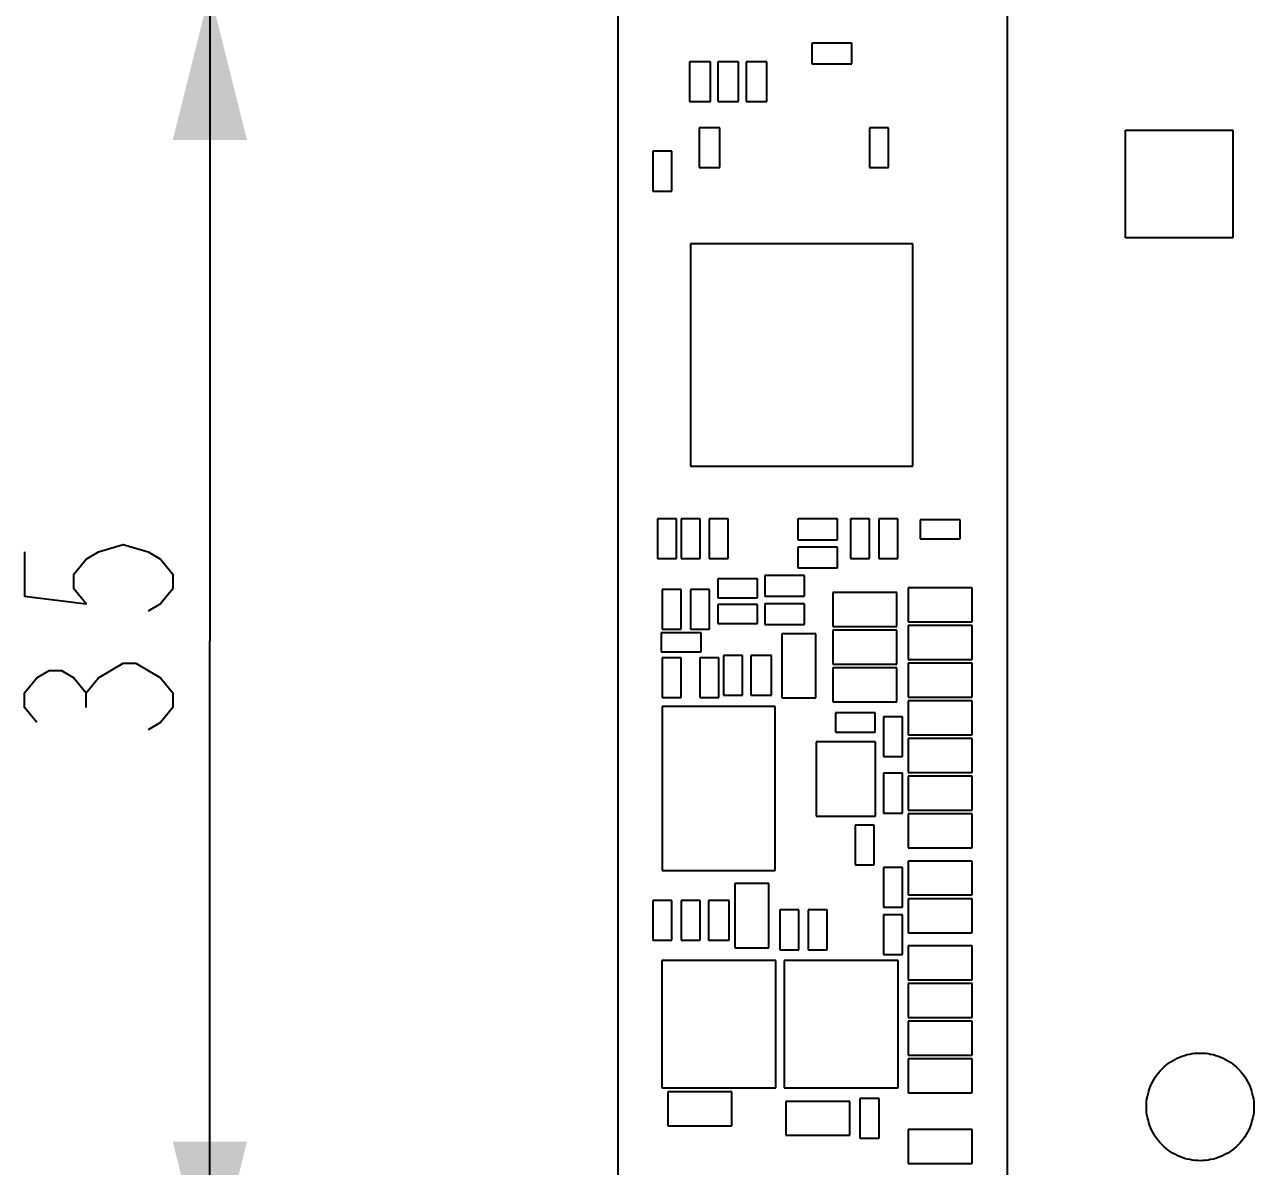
# Model space of a CAD drawing. Header units: millimetres. Extents: x 15 to 418, y 12 to 300.
# Drawn here: x 294.78 to 327.73, y 157.85 to 188.63 of the extents above; entities that cross this region are included whole.
import ezdxf

# ---------------------------------------------------------------- set-up
doc = ezdxf.new("R2010")
doc.units = ezdxf.units.MM
doc.header["$LTSCALE"] = 23.1
doc.layers.get('0').update_dxf_attribs({"linetype": 'CONTINUOUS'})
doc.styles.get("Standard").update_dxf_attribs({"font": 'txt', "width": 0.8})
doc.dimstyles.new('DIMSTYLE_1', dxfattribs={"dimtxt": 4, "dimasz": 4, "dimexe": 0.5, "dimexo": 0.0625, "dimgap": 1, "dimtad": 0, "dimtih": 1, "dimtoh": 1, "dimdsep": 46, "dimtxsty": 'Standard', "dimblk": '_FILLED', "dimblk1": '_FILLED', "dimblk2": '_FILLED', "dimcen": 0.09, "dimadec": 0, "dimazin": 0, "dimtp": 0.01, "dimtm": 0.01, "dimtfac": 1, "dimtofl": 0, "dimtmove": 0, "dimatfit": 3, "dimldrblk": '_FILLED', "dimfxl": 0, "dimtolj": 1, "dimarcsym": 0})

# ---------------------------------------------------------------- blocks, each defined once
blk = doc.blocks.new('_FILLED')
at = {"color": 0, "linetype": 'ByBlock'}
blk.add_solid([(0, 0), (-1, 0.25), (-1, -0.25)], dxfattribs=at)
blk = doc.blocks.new('*D9')
at = {"color": 2, "linetype": 'Continuous', "transparency": 16777216}
for p, q in [((321.223, 189.522), (299.278, 189.522)), ((299.778, 189.522), (299.778, 172.022)), ((299.778, 154.522), (299.778, 172.022)), ((321.223, 154.522), (299.278, 154.522))]:
    blk.add_line(p, q, dxfattribs=at)
at = {"color": 2, "linetype": 'Continuous', "transparency": 16777216, "xscale": 4, "yscale": 4, "zscale": 4}
for p, rotation in [((299.778, 189.522), 90), ((299.778, 154.522), 270)]:
    blk.add_blockref('_FILLED', p, dxfattribs=dict(at, rotation=rotation))

msp = doc.modelspace()

# ---------------------------------------------------------------- linework, layer by layer
at = {"color": 7, "linetype": 'Continuous'}
for p, q in [((310.786, 126.372), (310.786, 205.372)), ((321.286, 154.522), (321.286, 189.522)), ((316.015, 188.134), (316.015, 187.574)), ((317.085, 188.134), (316.015, 188.134)), ((317.086, 187.598), (317.085, 188.134)), ((313.25, 187.628), (312.714, 187.627)), ((312.714, 187.627), (312.714, 186.557)), ((313.274, 187.627), (313.25, 187.628)), ((313.274, 186.557), (313.274, 187.627)), ((314.012, 187.628), (313.476, 187.627)), ((313.476, 187.627), (313.476, 186.557)), ((314.036, 187.627), (314.012, 187.628)), ((314.036, 186.557), (314.036, 187.627)), ((314.774, 187.628), (314.238, 187.627)), ((314.238, 187.627), (314.238, 186.557)), ((314.798, 187.627), (314.774, 187.628)), ((314.798, 186.557), (314.798, 187.627)), ((316.015, 187.574), (317.085, 187.574)), ((317.085, 187.574), (317.086, 187.598)), ((312.714, 186.557), (313.274, 186.557)), ((313.476, 186.557), (314.036, 186.557)), ((314.238, 186.557), (314.798, 186.557)), ((312.968, 185.849), (312.968, 184.779)), ((313.528, 185.849), (312.968, 185.849)), ((313.528, 184.779), (313.528, 185.849)), ((317.563, 185.85), (317.563, 184.778)), ((318.076, 185.85), (317.563, 185.85)), ((318.076, 184.778), (318.076, 185.85)), ((324.466, 182.884), (324.466, 185.784)), ((324.466, 185.784), (327.366, 185.784)), ((327.366, 185.784), (327.366, 182.884)), ((311.721, 185.215), (311.721, 184.143)), ((312.234, 185.215), (311.721, 185.215)), ((312.234, 184.143), (312.234, 185.215)), ((312.968, 184.779), (312.991, 184.778)), ((312.991, 184.778), (313.528, 184.779)), ((317.563, 184.778), (318.076, 184.778)), ((311.721, 184.143), (312.234, 184.143)), ((312.737, 182.726), (312.737, 176.726)), ((318.737, 182.726), (312.737, 182.726)), ((318.737, 176.726), (318.737, 182.726)), ((327.366, 182.884), (324.466, 182.884)), ((312.737, 176.726), (318.737, 176.726)), ((311.848, 175.309), (311.848, 174.237)), ((312.361, 175.309), (311.848, 175.309)), ((312.361, 174.237), (312.361, 175.309)), ((312.483, 175.309), (312.483, 174.237)), ((312.996, 175.309), (312.483, 175.309)), ((312.996, 174.237), (312.996, 175.309)), ((313.245, 175.309), (313.245, 174.237)), ((313.758, 175.309), (313.245, 175.309)), ((313.758, 174.237), (313.758, 175.309)), ((315.634, 175.307), (315.634, 174.747)), ((316.704, 175.307), (315.634, 175.307)), ((316.705, 174.771), (316.704, 175.307)), ((317.055, 175.309), (317.055, 174.237)), ((317.568, 175.309), (317.055, 175.309)), ((317.568, 174.237), (317.568, 175.309)), ((317.817, 175.309), (317.817, 174.237)), ((318.33, 175.309), (317.817, 175.309)), ((318.33, 174.237), (318.33, 175.309)), ((318.935, 175.284), (318.935, 174.771)), ((320.007, 175.284), (318.935, 175.284)), ((320.007, 174.771), (320.007, 175.284)), ((315.634, 174.747), (316.704, 174.747)), ((316.704, 174.747), (316.705, 174.771)), ((318.935, 174.771), (320.007, 174.771)), ((315.634, 174.545), (315.634, 173.985)), ((316.704, 174.545), (315.634, 174.545)), ((316.705, 174.009), (316.704, 174.545)), ((311.848, 174.237), (312.361, 174.237)), ((312.483, 174.237), (312.996, 174.237)), ((313.245, 174.237), (313.758, 174.237)), ((316.704, 173.985), (316.705, 174.009)), ((317.055, 174.237), (317.568, 174.237)), ((317.817, 174.237), (318.33, 174.237)), ((313.474, 173.696), (313.474, 173.183)), ((314.546, 173.696), (313.474, 173.696)), ((314.546, 173.183), (314.546, 173.696)), ((314.745, 173.783), (314.744, 173.76)), ((314.744, 173.76), (314.745, 173.223)), ((315.815, 173.783), (314.745, 173.783)), ((315.634, 173.985), (316.704, 173.985)), ((315.815, 173.223), (315.815, 173.783)), ((311.975, 173.404), (311.975, 172.332)), ((312.488, 173.404), (311.975, 173.404)), ((312.488, 172.332), (312.488, 173.404)), ((312.737, 173.404), (312.737, 172.332)), ((313.25, 173.404), (312.737, 173.404)), ((313.25, 172.332), (313.25, 173.404)), ((318.607, 173.452), (318.607, 172.538)), ((320.334, 173.452), (318.607, 173.452)), ((320.334, 172.538), (320.334, 173.452)), ((313.474, 173.183), (314.546, 173.183)), ((314.745, 173.021), (314.744, 172.998)), ((314.745, 173.223), (315.815, 173.223)), ((315.815, 173.021), (314.745, 173.021)), ((315.815, 172.461), (315.815, 173.021)), ((316.575, 173.325), (316.575, 172.411)), ((318.302, 173.325), (316.575, 173.325)), ((318.302, 172.411), (318.302, 173.325)), ((313.474, 172.998), (313.474, 172.485)), ((314.546, 172.998), (313.474, 172.998)), ((314.546, 172.485), (314.546, 172.998)), ((314.744, 172.998), (314.745, 172.461)), ((313.474, 172.485), (314.546, 172.485)), ((314.745, 172.461), (315.815, 172.461)), ((316.575, 172.411), (318.302, 172.411)), ((318.607, 172.538), (320.334, 172.538)), ((318.607, 172.436), (318.607, 171.522)), ((320.334, 172.436), (318.607, 172.436)), ((320.334, 171.522), (320.334, 172.436)), ((311.95, 172.236), (311.95, 171.723)), ((313.022, 172.236), (311.95, 172.236)), ((311.975, 172.332), (312.488, 172.332)), ((312.737, 172.332), (313.25, 172.332)), ((313.022, 171.723), (313.022, 172.236)), ((315.204, 172.208), (315.204, 170.481)), ((316.118, 172.208), (315.204, 172.208)), ((316.118, 170.481), (316.118, 172.208)), ((316.575, 172.309), (316.575, 171.395)), ((318.302, 172.309), (316.575, 172.309)), ((318.302, 171.395), (318.302, 172.309)), ((311.95, 171.723), (313.022, 171.723)), ((311.975, 171.563), (311.975, 170.491)), ((312.488, 171.563), (311.975, 171.563)), ((312.488, 170.491), (312.488, 171.563)), ((312.991, 171.563), (312.991, 170.491)), ((313.504, 171.563), (312.991, 171.563)), ((313.504, 170.491), (313.504, 171.563)), ((313.626, 171.626), (313.626, 170.554)), ((314.139, 171.626), (313.626, 171.626)), ((314.139, 170.554), (314.139, 171.626)), ((314.901, 171.626), (314.365, 171.625)), ((314.365, 171.625), (314.365, 170.555)), ((314.925, 171.625), (314.901, 171.626)), ((314.925, 170.555), (314.925, 171.625)), ((316.575, 171.395), (318.302, 171.395)), ((318.607, 171.522), (320.334, 171.522)), ((318.607, 171.42), (318.607, 170.506)), ((320.334, 171.42), (318.607, 171.42)), ((320.334, 170.506), (320.334, 171.42)), ((316.575, 171.293), (316.575, 170.379)), ((318.302, 171.293), (316.575, 171.293)), ((318.302, 170.379), (318.302, 171.293)), ((311.975, 170.491), (312.488, 170.491)), ((312.991, 170.491), (313.504, 170.491)), ((313.626, 170.554), (314.139, 170.554)), ((314.365, 170.555), (314.925, 170.555)), ((315.204, 170.481), (316.118, 170.481)), ((318.607, 170.506), (320.334, 170.506)), ((318.607, 170.404), (318.607, 169.49)), ((320.334, 170.404), (318.607, 170.404)), ((320.334, 169.49), (320.334, 170.404)), ((311.978, 170.252), (311.978, 165.832)), ((315.026, 170.252), (311.978, 170.252)), ((315.026, 165.832), (315.026, 170.252)), ((316.575, 170.379), (318.302, 170.379)), ((316.649, 170.077), (316.649, 169.564)), ((317.721, 170.077), (316.649, 170.077)), ((317.721, 169.564), (317.721, 170.077)), ((317.944, 169.975), (317.944, 168.903)), ((318.457, 169.975), (317.944, 169.975)), ((318.457, 168.903), (318.457, 169.975)), ((316.649, 169.564), (317.721, 169.564)), ((318.607, 169.49), (320.334, 169.49)), ((316.131, 169.296), (316.131, 167.296)), ((317.731, 169.296), (316.131, 169.296)), ((317.731, 167.296), (317.731, 169.296)), ((318.607, 169.388), (318.607, 168.474)), ((320.334, 169.388), (318.607, 169.388)), ((320.334, 168.474), (320.334, 169.388)), ((317.944, 168.903), (318.457, 168.903)), ((317.944, 168.451), (317.944, 167.379)), ((318.457, 168.451), (317.944, 168.451)), ((318.457, 167.379), (318.457, 168.451)), ((318.607, 168.474), (320.334, 168.474)), ((318.607, 168.372), (318.607, 167.458)), ((320.334, 168.372), (318.607, 168.372)), ((320.334, 167.458), (320.334, 168.372)), ((318.607, 167.458), (320.334, 167.458)), ((316.131, 167.296), (317.731, 167.296)), ((317.944, 167.379), (318.457, 167.379)), ((318.607, 167.356), (318.607, 166.442)), ((320.334, 167.356), (318.607, 167.356)), ((320.334, 166.442), (320.334, 167.356)), ((317.182, 167.054), (317.182, 165.982)), ((317.695, 167.054), (317.182, 167.054)), ((317.695, 165.982), (317.695, 167.054)), ((318.607, 166.442), (320.334, 166.442)), ((311.978, 165.832), (315.026, 165.832)), ((317.182, 165.982), (317.695, 165.982)), ((317.944, 165.911), (317.944, 164.839)), ((318.457, 165.911), (317.944, 165.911)), ((318.457, 164.839), (318.457, 165.911)), ((318.607, 166.086), (318.607, 165.172)), ((320.334, 166.086), (318.607, 166.086)), ((320.334, 165.172), (320.334, 166.086)), ((313.934, 165.477), (313.934, 163.75)), ((314.848, 165.477), (313.934, 165.477)), ((314.848, 163.75), (314.848, 165.477)), ((318.607, 165.172), (320.334, 165.172)), ((311.721, 165.022), (311.721, 163.95)), ((312.234, 165.022), (311.721, 165.022)), ((312.234, 163.95), (312.234, 165.022)), ((312.483, 165.022), (312.483, 163.95)), ((312.996, 165.022), (312.483, 165.022)), ((312.996, 163.95), (312.996, 165.022)), ((313.222, 165.021), (313.222, 163.951)), ((313.782, 165.021), (313.222, 165.021)), ((313.782, 163.951), (313.782, 165.021)), ((317.944, 164.839), (318.457, 164.839)), ((318.607, 165.07), (318.607, 164.156)), ((320.334, 165.07), (318.607, 165.07)), ((320.334, 164.156), (320.334, 165.07)), ((315.15, 164.768), (315.15, 163.696)), ((315.663, 164.768), (315.15, 164.768)), ((315.663, 163.696), (315.663, 164.768)), ((315.912, 164.768), (315.912, 163.696)), ((316.425, 164.768), (315.912, 164.768)), ((316.425, 163.696), (316.425, 164.768)), ((317.944, 164.641), (317.944, 163.569)), ((318.457, 164.641), (317.944, 164.641)), ((318.457, 163.569), (318.457, 164.641)), ((318.607, 164.156), (320.334, 164.156)), ((311.721, 163.95), (312.234, 163.95)), ((312.483, 163.95), (312.996, 163.95)), ((313.222, 163.951), (313.245, 163.95)), ((313.245, 163.95), (313.782, 163.951)), ((318.607, 163.8), (318.607, 162.886)), ((320.334, 163.8), (318.607, 163.8)), ((320.334, 162.886), (320.334, 163.8)), ((313.934, 163.75), (314.848, 163.75)), ((315.15, 163.696), (315.663, 163.696)), ((315.912, 163.696), (316.425, 163.696)), ((317.944, 163.569), (318.457, 163.569)), ((311.965, 163.407), (311.965, 159.978)), ((315.039, 163.407), (311.965, 163.407)), ((315.039, 159.978), (315.039, 163.407)), ((315.267, 163.407), (315.267, 159.978)), ((318.341, 163.407), (315.267, 163.407)), ((318.341, 159.978), (318.341, 163.407)), ((318.607, 162.886), (320.334, 162.886)), ((318.607, 162.784), (318.607, 161.87)), ((320.334, 162.784), (318.607, 162.784)), ((320.334, 161.87), (320.334, 162.784)), ((318.607, 161.87), (320.334, 161.87)), ((318.607, 161.768), (318.607, 160.854)), ((320.334, 161.768), (318.607, 161.768)), ((320.334, 160.854), (320.334, 161.768)), ((318.607, 160.854), (320.334, 160.854)), ((318.607, 160.752), (318.607, 159.838)), ((320.334, 160.752), (318.607, 160.752)), ((320.334, 159.838), (320.334, 160.752)), ((311.965, 159.978), (315.039, 159.978)), ((312.13, 159.863), (312.13, 158.949)), ((313.857, 159.863), (312.13, 159.863)), ((313.857, 158.949), (313.857, 159.863)), ((315.267, 159.978), (318.341, 159.978)), ((318.607, 159.838), (320.334, 159.838)), ((315.305, 159.609), (315.305, 158.695)), ((317.032, 159.609), (315.305, 159.609)), ((317.032, 158.695), (317.032, 159.609)), ((317.309, 159.688), (317.309, 158.616)), ((317.822, 159.688), (317.309, 159.688)), ((317.822, 158.616), (317.822, 159.688)), ((312.13, 158.949), (313.857, 158.949)), ((318.607, 158.847), (318.607, 157.933)), ((320.334, 158.847), (318.607, 158.847)), ((320.334, 157.933), (320.334, 158.847)), ((315.305, 158.695), (317.032, 158.695)), ((317.309, 158.616), (317.822, 158.616)), ((318.607, 157.933), (320.334, 157.933))]:
    msp.add_line(p, q, dxfattribs=at)
at = {"color": 2, "linetype": 'Continuous'}
msp.add_line((296.444, 170.222), (296.444, 170.622), dxfattribs=at)
for points in [[(294.778, 174.422), (294.778, 173.222), (296.444, 173.022), (296.111, 173.422), (296.111, 173.822), (296.444, 174.222), (296.778, 174.422), (297.444, 174.622), (298.111, 174.422), (298.444, 174.222), (298.778, 173.822), (298.778, 173.422), (298.444, 173.022), (298.111, 172.822)], [(295.111, 169.822), (294.778, 170.222), (294.778, 170.622), (295.111, 171.022), (295.444, 171.222), (295.778, 171.222), (296.111, 171.022), (296.444, 170.622), (296.778, 171.022), (297.111, 171.222), (297.444, 171.422), (297.778, 171.422)], [(297.778, 171.422), (298.444, 171.022), (298.778, 170.622), (298.778, 170.222), (298.444, 169.822), (298.111, 169.622)]]:
    msp.add_lwpolyline(points, dxfattribs=at)
at = {"color": 7, "linetype": 'Continuous'}
for points in [[(326.482, 158.011), (326.388, 158.012), (326.198, 158.03), (325.834, 158.14), (325.43, 158.409), (325.108, 158.892), (324.995, 159.461), (325.108, 160.031), (325.43, 160.513), (325.834, 160.783), (326.198, 160.893), (326.388, 160.911), (326.482, 160.911)], [(326.482, 160.911), (326.577, 160.911), (326.767, 160.893), (327.131, 160.783), (327.535, 160.513), (327.857, 160.031), (327.97, 159.461), (327.857, 158.892), (327.535, 158.409), (327.131, 158.14), (326.767, 158.03), (326.577, 158.012), (326.482, 158.011)]]:
    msp.add_open_spline(points, degree=3, knots=[0, 0, 0, 0, 0.06272, 0.125455, 0.250302, 0.37515, 0.499994, 0.624838, 0.74969, 0.874541, 0.937279, 1, 1, 1, 1], dxfattribs=at)

# ---------------------------------------------------------------- dimensions: what is measured, and where the dimension line sits
at = {"color": 2, "linetype": 'Continuous'}
dim = msp.add_linear_dim(base=(299.778, 154.522), p1=(321.286, 189.522), p2=(321.286, 154.522), angle=270, dimstyle='DIMSTYLE_1', override={"dimtad": 1, "dimtih": 0, "dimtoh": 0}, dxfattribs=at)
dim.commit()
dim.dimension.update_dxf_attribs({"geometry": '*D9', "text_midpoint": (299.778, 168.822), "dimtype": 160})

doc.saveas('drawing.dxf')
